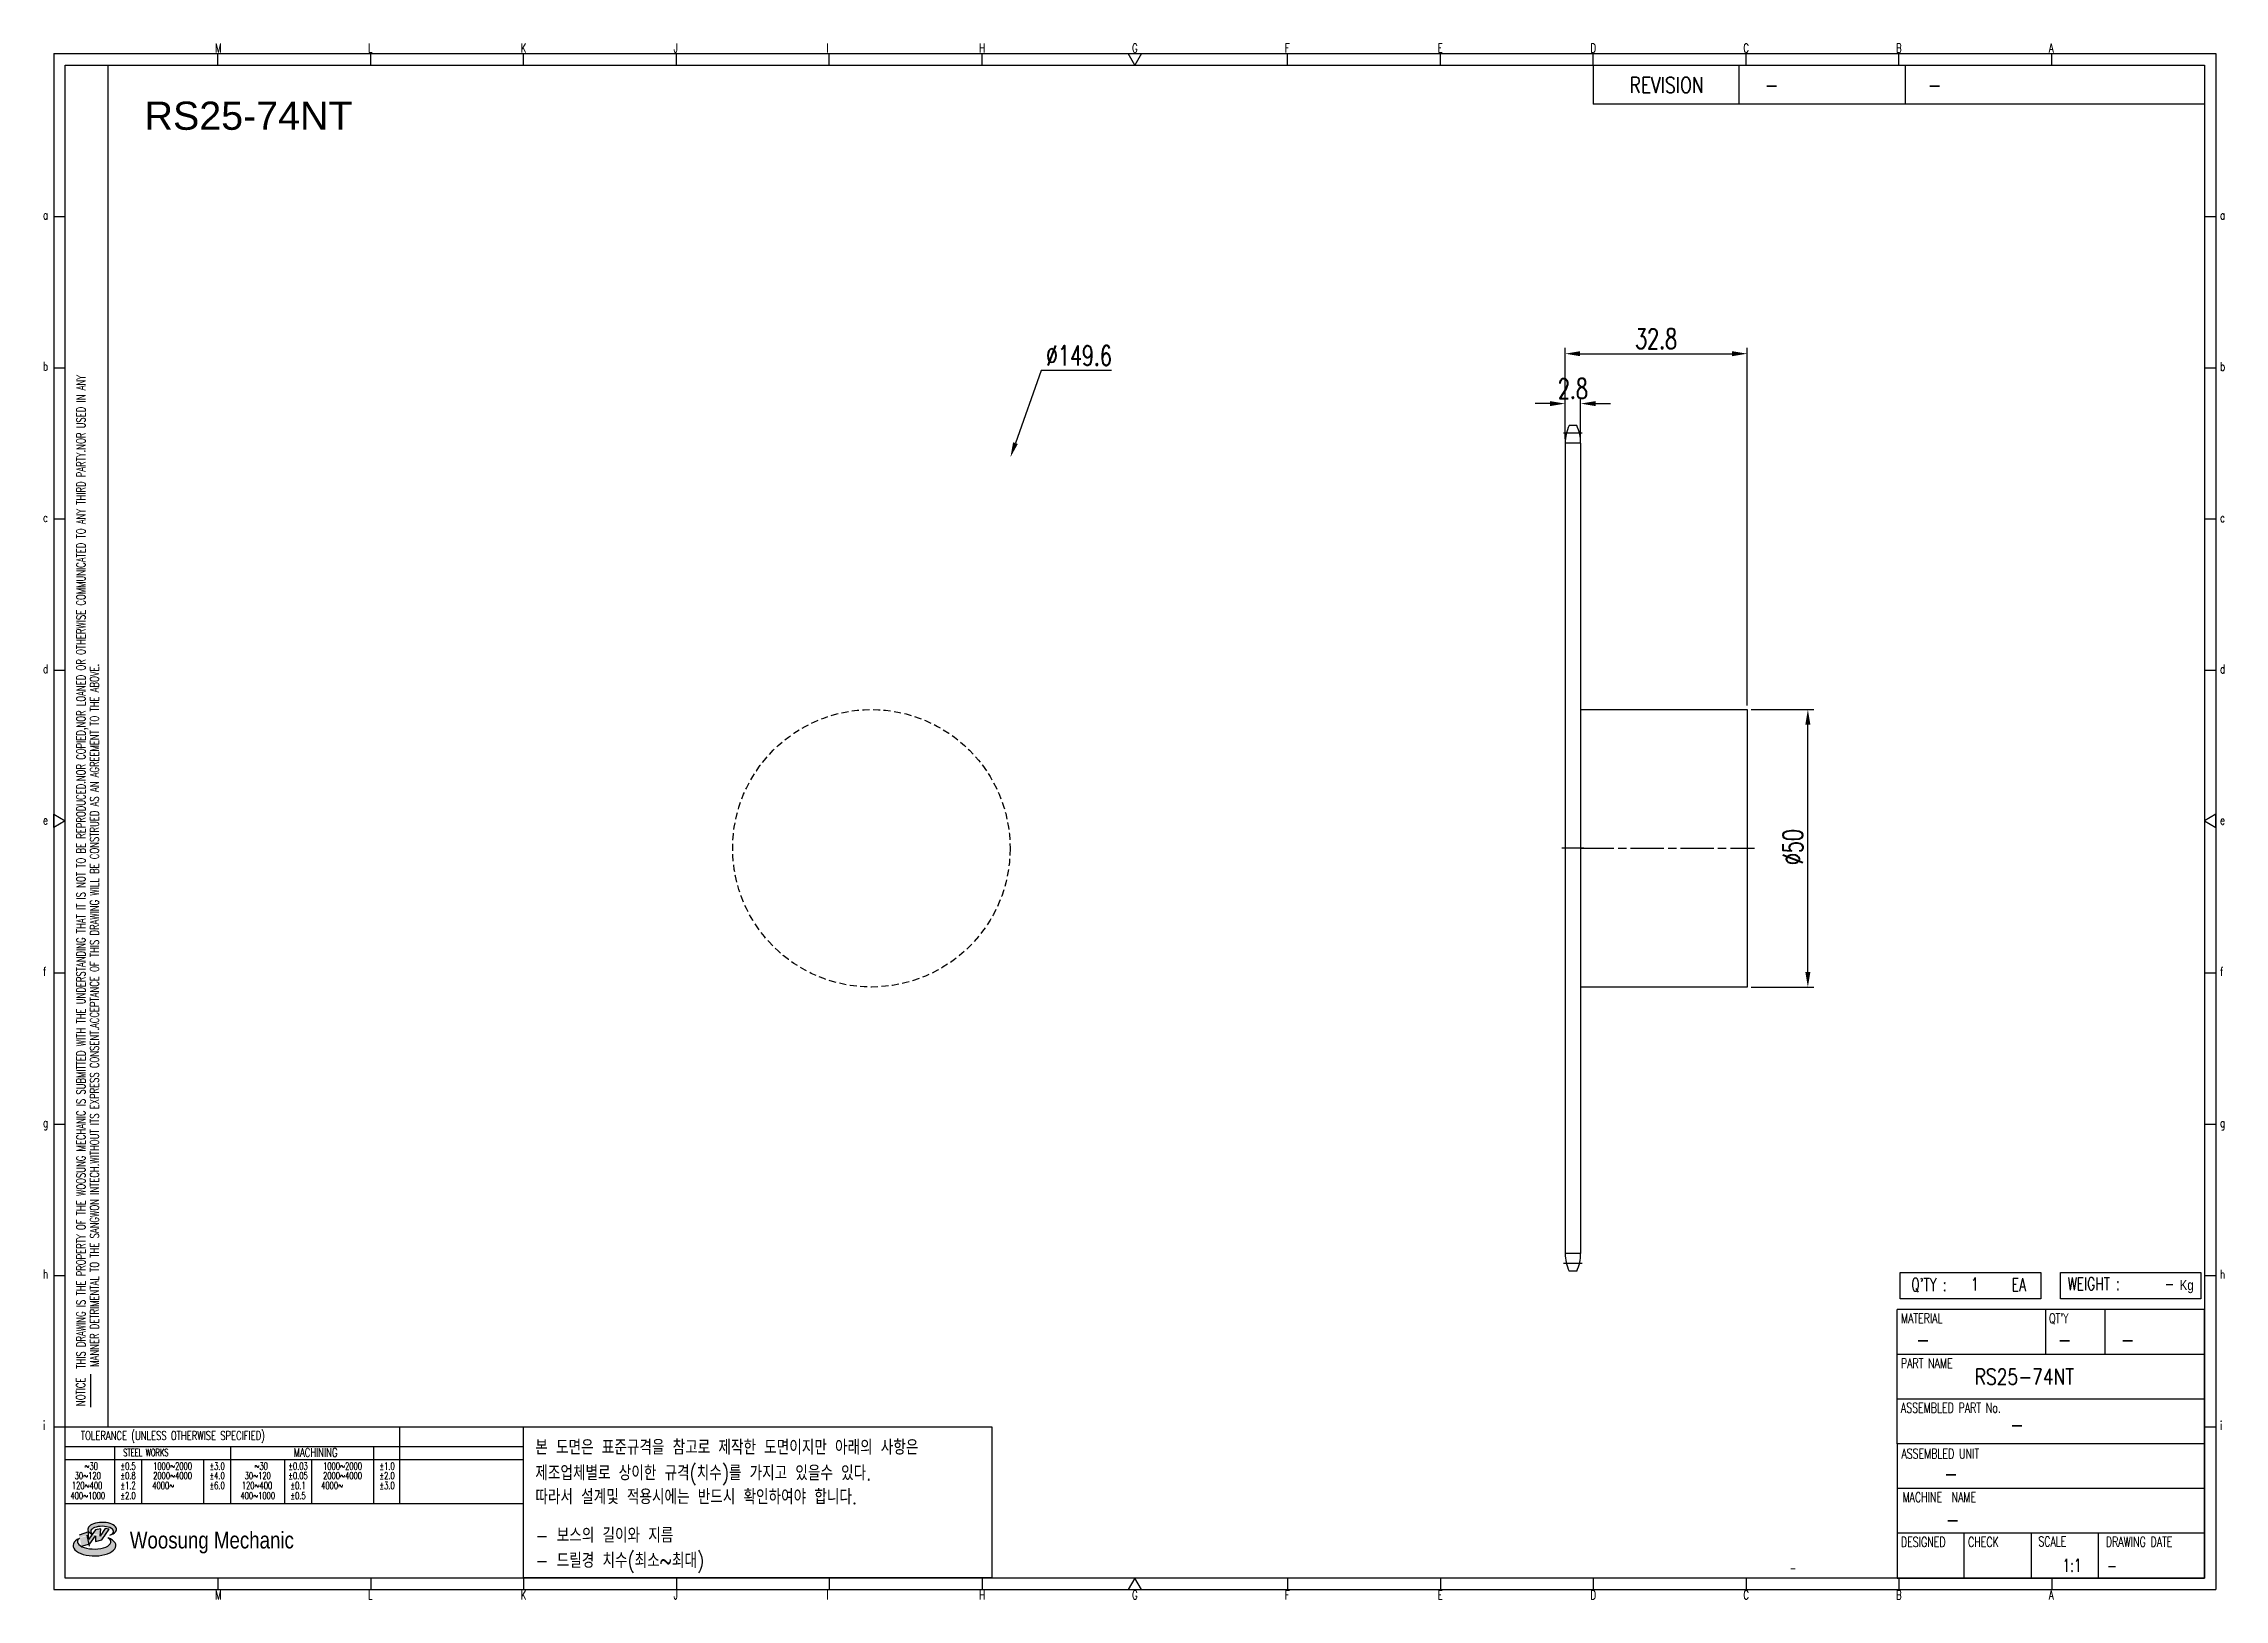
# Model space of a CAD drawing. Header units: millimetres. Extents: x -65381 to -64988, y 2869 to 3149.
import ezdxf
from ezdxf.enums import TextEntityAlignment as Align

# ---------------------------------------------------------------- set-up
doc = ezdxf.new("R2010")
doc.units = ezdxf.units.MM
for name, pattern in [('AM_ISO02W050', [7.5, 6, -1.5]), ('AM_ISO02W050x2', [3.75, 3, -0.75]), ('AM_ISO08W050', [18, 12, -1.5, 3, -1.5]), ('AM_ISO08W050x2', [9, 6, -0.75, 1.5, -0.75]), ('HIDDEN', [9.525, 6.35, -3.175])]:
    doc.linetypes.add(name, pattern=pattern)
for name, color, linetype, lineweight in [('AM_3N', 6, 'AM_ISO02W050', 25), ('AM_7', 4, 'AM_ISO08W050', 25), ('AM_7N', 4, 'AM_ISO08W050', 25)]:
    doc.layers.add(name, color=color, linetype=linetype, lineweight=lineweight)
for name, color, linetype in [('S-DIM', 7, 'Continuous'), ('TITLE', 7, 'Continuous'), ('도면레이아웃', 7, 'Continuous')]:
    doc.layers.add(name, color=color, linetype=linetype)
doc.styles.add('HAN', font='ROMANS.shx', dxfattribs={"width": 0.7, "bigfont": 'whgtxt.shx'})
doc.styles.add('HKD_ST2', font='romans.shx', dxfattribs={"width": 0.7, "height": 4, "bigfont": '@extfont2.shx'})
doc.styles.add('HSG', font='SIMPLEX.shx', dxfattribs={"width": 0.7, "bigfont": 'HSG.shx'})
doc.styles.add('ROMANS', font='romans.shx', dxfattribs={"width": 0.7, "bigfont": 'whgtxt.shx'})
doc.styles.add('SLDTEXTSTYLE4', font='arial.ttf', dxfattribs={"width": 0.8})
doc.styles.get("Standard").update_dxf_attribs({"font": 'arial.ttf'})
doc.dimstyles.new('APP4.5', dxfattribs={"dimscale": 1.5, "dimtxt": 2.4, "dimasz": 1.8, "dimexe": 0.7, "dimexo": 0.5, "dimgap": 0.6, "dimtad": 1, "dimtoh": 1, "dimdec": 1, "dimrnd": 0.01, "dimzin": 9, "dimdsep": 46, "dimtxsty": 'HSG', "dimcen": 0, "dimclrd": 1, "dimclre": 1, "dimclrt": 256, "dimazin": 2, "dimtp": 1, "dimtm": 1, "dimtfac": 0.5, "dimtdec": 1, "dimtofl": 0, "dimtmove": 0, "dimatfit": 3, "dimfxl": 0.7, "dimtvp": 1, "dimtolj": 2, "dimlwd": -1, "dimlwe": -1, "dimarcsym": 0})

# ---------------------------------------------------------------- blocks, each defined once
blk = doc.blocks.new('fuyjgdhj')
for p, q in [((-66198.52, 424.71), (-66168.52, 424.71)), ((-66168.52, 424.71), (-66168.52, 374.71)), ((-66168.52, 374.71), (-66198.52, 374.71))]:
    blk.add_line(p, q)
at = {"layer": 'AM_7N', "linetype": 'AM_ISO08W050x2'}
blk.add_line((-66198.52, 399.71), (-66167.17, 399.71), dxfattribs=at)
blk = doc.blocks.new('SUYWSHJH')
at = {"layer": '도면레이아웃'}
h = blk.add_hatch(color=10, dxfattribs=at)
h.paths.add_polyline_path([(1.544, 35.177), (1.554, 34.966), (1.779, 35.034), (2.054, 35.422), (1.908, 35.446), (1.728, 35.167), (1.741, 35.439), (1.547, 35.405), (1.292, 35.041), (1.295, 35.33), (0.943, 35.208), (1.03, 34.8), (1.336, 34.885)])
edge = h.paths.add_edge_path()
edge.add_ellipse((1.795, 35.421), major_axis=(-0.53, 0), ratio=0.487785, start_angle=122.36065, end_angle=403.39574)
edge.add_line((1.411, 35.244), (1.419, 35.261))
edge.add_ellipse((1.798, 35.344), major_axis=(-0.423, 0), ratio=0.444396, start_angle=131.58977, end_angle=386.19408, ccw=False)
edge = h.paths.add_edge_path()
edge.add_ellipse((1.512, 34.815), major_axis=(-0.793, 0), ratio=0.480113, start_angle=314.67633, end_angle=590.85213)
edge.add_ellipse((1.501, 34.958), major_axis=(-0.62, 0), ratio=0.43311, start_angle=331.7024, end_angle=574.42495, ccw=False)
for p, q in [((0, 90.118), (80.15, 90.118)), ((0, 90.118), (0, 33.191)), ((6.089, 89.693), (6.089, 90.118)), ((11.753, 89.693), (11.753, 90.118)), ((17.418, 89.693), (17.418, 90.118)), ((23.082, 89.693), (23.082, 90.118)), ((28.746, 89.693), (28.746, 90.118)), ((34.411, 89.693), (34.411, 90.118)), ((45.739, 89.693), (45.739, 90.118)), ((51.404, 89.693), (51.404, 90.118)), ((57.068, 89.693), (57.068, 90.118)), ((62.732, 89.693), (62.732, 90.118)), ((68.397, 89.693), (68.397, 90.118)), ((74.061, 89.693), (74.061, 90.118)), ((80.15, 90.118), (80.15, 33.191)), ((0, 84.085), (0.425, 84.085)), ((79.725, 84.085), (80.15, 84.085)), ((0, 78.478), (0.425, 78.478)), ((79.725, 78.478), (80.15, 78.478)), ((0, 72.87), (0.425, 72.87)), ((79.725, 72.87), (80.15, 72.87)), ((0, 67.262), (0.425, 67.262)), ((79.725, 67.262), (80.15, 67.262)), ((0, 56.047), (0.425, 56.047)), ((79.725, 56.047), (80.15, 56.047)), ((0, 50.439), (0.425, 50.439)), ((79.725, 50.439), (80.15, 50.439)), ((0, 44.832), (0.425, 44.832)), ((79.725, 44.832), (80.15, 44.832)), ((1.377, 39.947), (1.377, 41.174)), ((0, 39.224), (0.425, 39.224)), ((79.725, 39.224), (80.15, 39.224)), ((0, 33.191), (80.15, 33.191)), ((6.089, 33.616), (6.089, 33.191)), ((11.753, 33.616), (11.753, 33.191)), ((17.418, 33.616), (17.418, 33.191)), ((23.082, 33.616), (23.082, 33.191)), ((28.746, 33.616), (28.746, 33.191)), ((34.411, 33.616), (34.411, 33.191)), ((45.739, 33.616), (45.739, 33.191)), ((51.404, 33.616), (51.404, 33.191)), ((57.068, 33.616), (57.068, 33.191)), ((62.732, 33.616), (62.732, 33.191)), ((68.397, 33.616), (68.397, 33.191)), ((74.061, 33.616), (74.061, 33.191))]:
    blk.add_line(p, q)
at = {"color": 2}
for p, q in [((2.017, 39.224), (2.017, 89.693)), ((0.425, 39.224), (17.418, 39.224)), ((12.816, 39.224), (12.816, 36.382)), ((17.418, 33.616), (17.418, 39.224)), ((0.425, 38.487), (17.418, 38.487)), ((0.425, 38.012), (17.418, 38.012)), ((2.257, 38.487), (2.257, 36.382)), ((3.257, 38.012), (3.257, 36.382)), ((5.557, 38.012), (5.557, 36.382)), ((6.557, 38.5), (6.557, 36.382)), ((8.557, 38.012), (8.557, 36.382)), ((9.557, 38.026), (9.557, 36.382)), ((11.857, 38.487), (11.857, 36.382)), ((0.425, 36.382), (17.418, 36.382))]:
    blk.add_line(p, q, dxfattribs=at)
at = {"color": 6, "ltscale": 0.5}
for p, q in [((57.068, 89.693), (57.068, 88.246)), ((62.47, 89.693), (62.47, 88.246)), ((68.635, 89.693), (68.635, 88.246)), ((79.725, 88.246), (57.068, 88.246)), ((68.336, 38.59), (68.336, 43.563)), ((79.725, 43.563), (68.336, 43.563)), ((73.827, 43.563), (73.827, 41.905)), ((76.037, 43.563), (76.037, 41.905)), ((79.725, 38.59), (79.725, 43.563)), ((79.725, 41.905), (68.336, 41.905)), ((79.725, 40.248), (68.336, 40.248)), ((68.336, 38.59), (68.336, 33.616)), ((79.725, 38.59), (68.336, 38.59)), ((79.725, 33.616), (79.725, 38.59)), ((79.725, 36.932), (68.336, 36.932)), ((79.725, 35.274), (68.336, 35.274)), ((70.822, 33.616), (70.822, 35.274)), ((73.309, 33.616), (73.309, 35.274)), ((75.796, 33.616), (75.796, 35.274)), ((68.336, 33.616), (79.725, 33.616))]:
    blk.add_line(p, q, dxfattribs=at)
for points in [[(40.075, 89.693), (39.83, 90.118), (40.32, 90.118)], [(0.425, 89.693), (79.725, 89.693), (79.725, 33.616), (0.425, 33.616)], [(0.425, 61.679), (0, 61.433), (0, 61.924)], [(79.725, 61.679), (80.15, 61.433), (80.15, 61.924)], [(40.075, 33.616), (39.83, 33.191), (40.32, 33.191)]]:
    blk.add_lwpolyline(points, close=True)
at = {"layer": 'TITLE', "color": 20}
for p, q in [((68.449, 43.961), (68.449, 44.936)), ((68.449, 44.936), (73.654, 44.936)), ((73.654, 44.936), (73.654, 43.961)), ((74.39, 43.961), (74.39, 44.936)), ((74.39, 44.936), (79.595, 44.936)), ((79.595, 44.936), (79.595, 43.961)), ((73.654, 43.961), (68.449, 43.961)), ((79.595, 43.961), (74.39, 43.961))]:
    blk.add_line(p, q, dxfattribs=at)
at = {"layer": '도면레이아웃'}
for p, q in [((1.295, 35.33), (0.943, 35.208)), ((1.03, 34.8), (1.336, 34.885)), ((1.224, 35.208), (1.311, 34.8)), ((1.224, 35.208), (1.224, 35.208)), ((1.547, 35.405), (1.292, 35.041)), ((1.292, 35.041), (1.295, 35.33)), ((1.336, 34.885), (1.544, 35.177)), ((1.419, 35.261), (1.411, 35.244)), ((1.544, 35.177), (1.554, 34.966)), ((1.741, 35.439), (1.547, 35.405)), ((1.554, 34.966), (1.779, 35.034)), ((1.908, 35.446), (1.728, 35.167)), ((1.728, 35.167), (1.741, 35.439)), ((1.779, 35.034), (2.054, 35.422)), ((2.054, 35.422), (1.908, 35.446))]:
    blk.add_line(p, q, dxfattribs=at)
for centre, major_axis, ratio, start_param, end_param in [((1.795, 35.421), (-0.53, 0), 0.487785, 2.135596, 7.040584), ((1.512, 34.815), (-0.793, 0), 0.480113, 5.492138, 10.312315), ((1.501, 34.958), (-0.62, 0), 0.43311, 5.789299, 10.025607), ((1.798, 35.344), (-0.423, 0), 0.444396, 2.296675, 6.740358)]:
    blk.add_ellipse(centre, major_axis=major_axis, ratio=ratio, start_param=start_param, end_param=end_param, dxfattribs=at)
at = {"color": 4, "style": 'HKD_ST2', "width": 0.7}
for s, p in [('M', (5.988, 90.164)), ('L', (11.652, 90.164)), ('K', (17.316, 90.164)), ('J', (22.981, 90.164)), ('I', (28.645, 90.164)), ('H', (34.309, 90.164)), ('G', (39.974, 90.164)), ('F', (45.638, 90.164)), ('E', (51.302, 90.164)), ('D', (56.967, 90.164)), ('C', (62.631, 90.164)), ('B', (68.295, 90.164)), ('A', (73.96, 90.164)), ('a', (-0.395, 83.976)), ('a', (80.305, 83.97)), ('b', (-0.395, 78.368)), ('b', (80.305, 78.362)), ('c', (-0.395, 72.76)), ('c', (80.305, 72.754)), ('d', (-0.395, 67.153)), ('d', (80.305, 67.147)), ('e', (-0.395, 61.545)), ('e', (80.305, 61.539)), ('f', (-0.395, 55.937)), ('f', (80.305, 55.931)), ('g', (-0.395, 50.33)), ('g', (80.305, 50.324)), ('h', (-0.395, 44.722)), ('h', (80.305, 44.716)), ('i', (-0.395, 39.114)), ('i', (80.305, 39.108)), ('M', (5.988, 32.824)), ('L', (11.652, 32.824)), ('K', (17.316, 32.824)), ('J', (22.981, 32.824)), ('I', (28.645, 32.824)), ('H', (34.309, 32.824)), ('G', (39.974, 32.824)), ('F', (45.638, 32.824)), ('E', (51.302, 32.824)), ('D', (56.967, 32.824)), ('C', (62.631, 32.824)), ('B', (68.295, 32.824)), ('A', (73.96, 32.824))]:
    blk.add_text(s, height=0.326, dxfattribs=at).set_placement(p)
for s, height, style, width, p in [('REVISION', 0.5806, 'HAN', 0.8, (58.415, 88.664)), ('-', 0.581, 'HAN', 0.8, (63.426, 88.664)), ('-', 0.581, 'HAN', 0.8, (69.468, 88.664)), ("Q'TY : ", 0.4746, 'HKD_ST2', 0.7, (68.857, 44.253)), ('1', 0.475, 'HKD_ST2', 0.7, (71.071, 44.275)), ('EA', 0.4746, 'HKD_ST2', 0.7, (72.578, 44.253)), ('WEIGHT : ', 0.4746, 'HKD_ST2', 0.7, (74.65, 44.286)), ('-', 0.581, 'HAN', 0.8, (69.029, 42.157)), ('-', 0.581, 'HAN', 0.8, (74.289, 42.157)), ('-', 0.581, 'HAN', 0.8, (76.623, 42.157)), ('-', 0.581, 'HAN', 0.8, (72.515, 39.013)), ('-', 0.581, 'HAN', 0.8, (70.067, 37.189)), ('-', 0.581, 'HAN', 0.8, (70.126, 35.48)), ('1:1', 0.4746, 'HKD_ST2', 0.7, (74.458, 33.848)), ('-', 0.475, 'HKD_ST2', 0.7, (76.112, 33.837))]:
    blk.add_text(s, height=height, dxfattribs=dict(style=style, width=width)).set_placement(p)
at = {"color": 2, "style": 'HKD_ST2', "width": 0.7}
for s, p in [(' THIS DRAWING IS THE PROPERTY OF THE WOOSUNG MECHANIC IS SUBMITTED WITH THE UNDERSTANDING THAT IT IS NOT TO BE REPRODUCED.NOR COPIED,NOR LOANED OR OTHERWISE COMMUNICATED TO ANY THIRD PARTY.NOR USED IN ANY', (1.173, 41.217)), ('MANNER DETRIMENTAL TO THE SANGWON INTECH.WITHOUT ITS EXPRESS CONSENT.ACCEPTANCE OF THIS DRAWING WILL BE CONSTRUED AS AN AGREEMENT TO THE ABOVE.', (1.672, 41.447))]:
    blk.add_text(s, height=0.326266, rotation=90, dxfattribs=at).set_placement(p)
at = {"style": 'HKD_ST2', "width": 0.7}
blk.add_text('-', height=0.475, dxfattribs=at).set_placement((78.613, 44.286), align=Align.RIGHT)
at = {"color": 4, "style": 'HKD_ST2', "width": 0.7}
for s, height, p in [('MATERIAL', 0.3651, (68.474, 43.425)), ("QT'Y", 0.3651, (73.965, 43.425)), ('PART NAME', 0.3651, (68.474, 41.756)), ('ASSEMBLED PART No.', 0.36511, (68.474, 40.109)), ('ASSEMBLED UNIT', 0.36511, (68.49, 38.408)), ('MACHINE  NAME', 0.36511, (68.532, 36.794)), ('DESIGNED', 0.3651, (68.474, 35.136)), ('CHECK', 0.3651, (70.961, 35.136)), ('SCALE', 0.3651, (73.566, 35.153)), ('DRAWING DATE', 0.36511, (76.071, 35.141))]:
    blk.add_text(s, height=height, dxfattribs=at).set_placement(p, align=Align.TOP_LEFT)
at = {"style": 'HKD_ST2', "width": 0.7}
blk.add_text('NOTICE', height=0.3263, rotation=90, dxfattribs=at).set_placement((1.163, 39.988))
for s, height, style, width, p in [('TOLERANCE (UNLESS OTHERWISE SPECIFIED)', 0.32627, 'HKD_ST2', 0.7, (4.417, 38.896)), ('-', 0.326, 'ROMANS', 0.65, (64.469, 33.975))]:
    blk.add_text(s, height=height, dxfattribs=dict(style=style, width=width)).set_placement(p, align=Align.MIDDLE_CENTER)
at = {"color": 4, "style": 'HKD_ST2', "width": 0.7}
for s, height, p in [('STEEL WORKS', 0.26101, (3.416, 38.268)), ('MACHINING', 0.3263, (9.707, 38.27)), ('%%P0.5', 0.261, (2.757, 37.762)), ('%%P0.8', 0.261, (2.757, 37.411)), ('%%P3.0', 0.261, (6.057, 37.762)), ('%%P4.0', 0.261, (6.057, 37.411)), ('%%P0.03', 0.261, (9.057, 37.762)), ('%%P0.05', 0.261, (9.057, 37.411)), ('%%P1.0', 0.261, (12.357, 37.762)), ('%%P2.0', 0.261, (12.357, 37.411)), ('%%P1.2', 0.261, (2.757, 37.045)), ('%%P2.0', 0.261, (2.757, 36.67)), ('%%P6.0', 0.261, (6.057, 37.045)), ('%%P0.1', 0.261, (9.057, 37.045)), ('%%P0.5', 0.261, (9.057, 36.67)), ('%%P3.0', 0.261, (12.357, 37.045))]:
    blk.add_text(s, height=height, dxfattribs=at).set_placement(p, align=Align.MIDDLE)
for s, height, p in [('30%%126120', 0.261, (1.263, 37.411)), ('%%12630', 0.261, (1.389, 37.762)), ('2000%%1264000', 0.26101, (4.407, 37.411)), ('1000%%1262000', 0.26101, (4.407, 37.762)), ('30%%126120', 0.261, (7.563, 37.411)), ('%%12630', 0.261, (7.689, 37.762)), ('2000%%1264000', 0.26101, (10.707, 37.411)), ('1000%%1262000', 0.26101, (10.707, 37.762)), ('400%%1261000', 0.26101, (1.263, 36.67)), ('120%%126400', 0.26101, (1.237, 37.045)), ('4000%%126', 0.261, (4.061, 37.045)), ('400%%1261000', 0.26101, (7.563, 36.67)), ('120%%126400', 0.26101, (7.537, 37.045)), ('4000%%126', 0.261, (10.321, 37.045))]:
    blk.add_text(s, height=height, dxfattribs=at).set_placement(p, align=Align.MIDDLE_CENTER)
at = {"color": 1, "style": 'SLDTEXTSTYLE4', "width": 0.8}
blk.add_text('Woosung Mechanic', height=0.61957, dxfattribs=at).set_placement((2.822, 34.711))
at = {"layer": 'TITLE', "width": 0.8}
blk.add_text('Kg', height=0.3789, dxfattribs=at).set_placement((78.807, 44.286))
blk = doc.blocks.new('*D20')
at = {"layer": 'Defpoints', "color": 0, "transparency": 16777216}
for p in [(-65073.9, 3029.18), (-65062.95, 3029.18), (-65073.9, 2979.18)]:
    blk.add_point(p, dxfattribs=at)
at = {"layer": 'S-DIM', "color": 1, "transparency": 16777216}
for p, q in [((-65073.15, 3029.18), (-65061.9, 3029.18)), ((-65062.95, 2981.88), (-65062.95, 3026.48)), ((-65073.15, 2979.18), (-65061.9, 2979.18))]:
    blk.add_line(p, q, dxfattribs=at)
for points in [[(-65063.4, 3026.48), (-65062.5, 3026.48), (-65062.95, 3029.18)], [(-65063.4, 2981.88), (-65062.5, 2981.88), (-65062.95, 2979.18)]]:
    blk.add_solid(points, dxfattribs=at)
at = {"layer": 'S-DIM', "transparency": 16777216, "insert": (-65065.65, 3004.4), "char_height": 3.6, "attachment_point": 5, "rotation": 90, "style": 'HSG'}
blk.add_mtext('\\A2;%%c50', dxfattribs=at)
blk = doc.blocks.new('*D21')
at = {"layer": 'Defpoints', "color": 0, "transparency": 16777216}
for p in [(-65103.9, 3084.33), (-65106.7, 3077.19), (-65103.9, 3077.19)]:
    blk.add_point(p, dxfattribs=at)
at = {"layer": 'S-DIM', "color": 1, "transparency": 16777216}
for p, q in [((-65109.4, 3084.33), (-65112.1, 3084.33)), ((-65106.7, 3077.94), (-65106.7, 3085.38)), ((-65103.9, 3077.94), (-65103.9, 3085.38)), ((-65101.2, 3084.33), (-65098.5, 3084.33))]:
    blk.add_line(p, q, dxfattribs=at)
for points in [[(-65109.4, 3084.78), (-65109.4, 3083.88), (-65106.7, 3084.33)], [(-65101.2, 3084.78), (-65101.2, 3083.88), (-65103.9, 3084.33)]]:
    blk.add_solid(points, dxfattribs=at)
at = {"layer": 'S-DIM', "transparency": 16777216, "insert": (-65105.3, 3087.03), "char_height": 3.6, "attachment_point": 5, "style": 'HSG'}
blk.add_mtext('\\A2;2.8', dxfattribs=at)
blk = doc.blocks.new('*D22')
at = {"layer": 'Defpoints', "color": 0, "transparency": 16777216}
for p in [(-65073.9, 3093.33), (-65106.7, 3077.19), (-65073.9, 3029.18)]:
    blk.add_point(p, dxfattribs=at)
at = {"layer": 'S-DIM', "color": 1, "transparency": 16777216}
for p, q in [((-65106.7, 3077.94), (-65106.7, 3094.38)), ((-65073.9, 3029.93), (-65073.9, 3094.38)), ((-65104, 3093.33), (-65076.6, 3093.33))]:
    blk.add_line(p, q, dxfattribs=at)
for points in [[(-65104, 3093.78), (-65104, 3092.88), (-65106.7, 3093.33)], [(-65076.6, 3093.78), (-65076.6, 3092.88), (-65073.9, 3093.33)]]:
    blk.add_solid(points, dxfattribs=at)
at = {"layer": 'S-DIM', "transparency": 16777216, "insert": (-65090.3, 3096.03), "char_height": 3.6, "attachment_point": 5, "style": 'HSG'}
blk.add_mtext('\\A2;32.8', dxfattribs=at)
blk = doc.blocks.new('*D23')
at = {"layer": 'Defpoints', "color": 0, "transparency": 16777216}
for p in [(-65206.68, 3074.66), (-65256.8, 2933.69)]:
    blk.add_point(p, dxfattribs=at)
at = {"layer": 'S-DIM', "color": 1, "transparency": 16777216}
for p, q in [((-65201.12, 3090.29), (-65205.77, 3077.21)), ((-65188.46, 3090.29), (-65201.12, 3090.29))]:
    blk.add_line(p, q, dxfattribs=at)
blk.add_solid([(-65206.2, 3077.36), (-65205.35, 3077.06), (-65206.68, 3074.66)], dxfattribs=at)
at = {"layer": 'S-DIM', "transparency": 16777216, "insert": (-65194.34, 3092.99), "char_height": 3.6, "attachment_point": 5, "style": 'HSG'}
blk.add_mtext('\\A2;∅149.6', dxfattribs=at)

msp = doc.modelspace()

# ---------------------------------------------------------------- linework, layer by layer
for p, q in [((-65104.61, 3080.39), (-65106, 3080.39)), ((-65106.7, 3077.19), (-65106.7, 2931.16)), ((-65103.9, 3077.19), (-65103.9, 2931.16)), ((-65104.61, 2927.96), (-65106, 2927.96))]:
    msp.add_line(p, q)
at = {"color": 4}
msp.add_lwpolyline([(-65294.42, 2899.93), (-65210.01, 2899.93), (-65210.01, 2872.67), (-65294.42, 2872.67)], close=True, dxfattribs=at)
at = {"color": 2, "linetype": 'HIDDEN', "ltscale": 0.2}
msp.add_circle((-65231.74, 3004.18), 25, dxfattribs=at)
for centre, start, end in [((-65099.1, 3077.19), 155.0989, 180), ((-65111.5, 3077.19), 0, 24.9011), ((-65099.1, 2931.16), 180, 204.9011), ((-65111.5, 2931.16), 335.0989, 0)]:
    msp.add_arc(centre, 7.6, start, end)
at = {"layer": 'AM_3N', "linetype": 'AM_ISO02W050x2'}
for p, q in [((-65103.9, 3077.19), (-65106.7, 3077.19)), ((-65103.9, 2931.16), (-65106.7, 2931.16))]:
    msp.add_line(p, q, dxfattribs=at)
at = {"layer": 'AM_7', "linetype": 'AM_ISO08W050x2'}
for p, q in [((-65103.63, 3078.99), (-65107.01, 3078.99)), ((-65103.32, 3004.18), (-65107.29, 3004.18)), ((-65103.32, 3004.18), (-65107.29, 3004.18)), ((-65103.63, 2929.37), (-65107.01, 2929.37))]:
    msp.add_line(p, q, dxfattribs=at)

# ---------------------------------------------------------------- block references
at = {"xscale": 4.862429415866881, "yscale": 4.862429415866881, "zscale": 4.862429415866881}
msp.add_blockref('SUYWSHJH', (-65379.12, 2709.21), dxfattribs=at)
msp.add_blockref('fuyjgdhj', (1094.62, 2604.47))

# ---------------------------------------------------------------- texts
at = {"color": 2}
msp.add_text('RS25-74NT', height=5.081, dxfattribs=at).set_placement((-65362.74, 3133.68))
at = {"style": 'HAN', "width": 0.8}
msp.add_text('RS25-74NT', height=2.823, dxfattribs=at).set_placement((-65032.88, 2907.53))
at = {"color": 4, "style": 'HAN', "width": 0.8}
for s, p in [('본 도면은 표준규격을 참고로 제작한 도면이지만 아래의 사항은', (-65292.31, 2894.89)), ('제조업체별로 상이한 규격(치수)를 가지고 있을수 있다.', (-65292.31, 2890.26)), ('따라서 설계및 적용시에는 반드시 확인하여야 합니다.', (-65292.31, 2885.96)), ('- 보스의 길이와 지름', (-65292.31, 2879.03)), ('- 드릴경 치수(최소~최대)', (-65292.31, 2874.48))]:
    msp.add_text(s, height=2.6712, dxfattribs=at).set_placement(p)

# ---------------------------------------------------------------- dimensions: what is measured, and where the dimension line sits
at = {"layer": 'S-DIM'}
dim = msp.add_linear_dim(base=(-65073.9, 3093.33), p1=(-65106.7, 3077.19), p2=(-65073.9, 3029.18), dimstyle='APP4.5', dxfattribs=at)
dim.commit()
dim.dimension.update_dxf_attribs({"geometry": '*D22', "text_midpoint": (-65090.3, 3096.03)})
dim = msp.add_diameter_dim_2p(p1=(-65256.8, 2933.69), p2=(-65206.68, 3074.66), dimstyle='APP4.5', dxfattribs=at)
dim.commit()
dim.dimension.update_dxf_attribs({"geometry": '*D23', "text_midpoint": (-65194.34, 3090.29), "dimtype": 163})
dim = msp.add_linear_dim(base=(-65103.9, 3084.33), p1=(-65106.7, 3077.19), p2=(-65103.9, 3077.19), dimstyle='APP4.5', dxfattribs=at)
dim.commit()
dim.dimension.update_dxf_attribs({"geometry": '*D21', "text_midpoint": (-65105.3, 3084.33), "dimtype": 160})
dim = msp.add_linear_dim(base=(-65062.95, 3029.18), p1=(-65073.9, 2979.18), p2=(-65073.9, 3029.18), angle=90, text='%%c<>', dimstyle='APP4.5', dxfattribs=at)
dim.commit()
dim.dimension.update_dxf_attribs({"geometry": '*D20', "text_midpoint": (-65062.95, 3004.4), "dimtype": 160})

doc.saveas('drawing.dxf')
